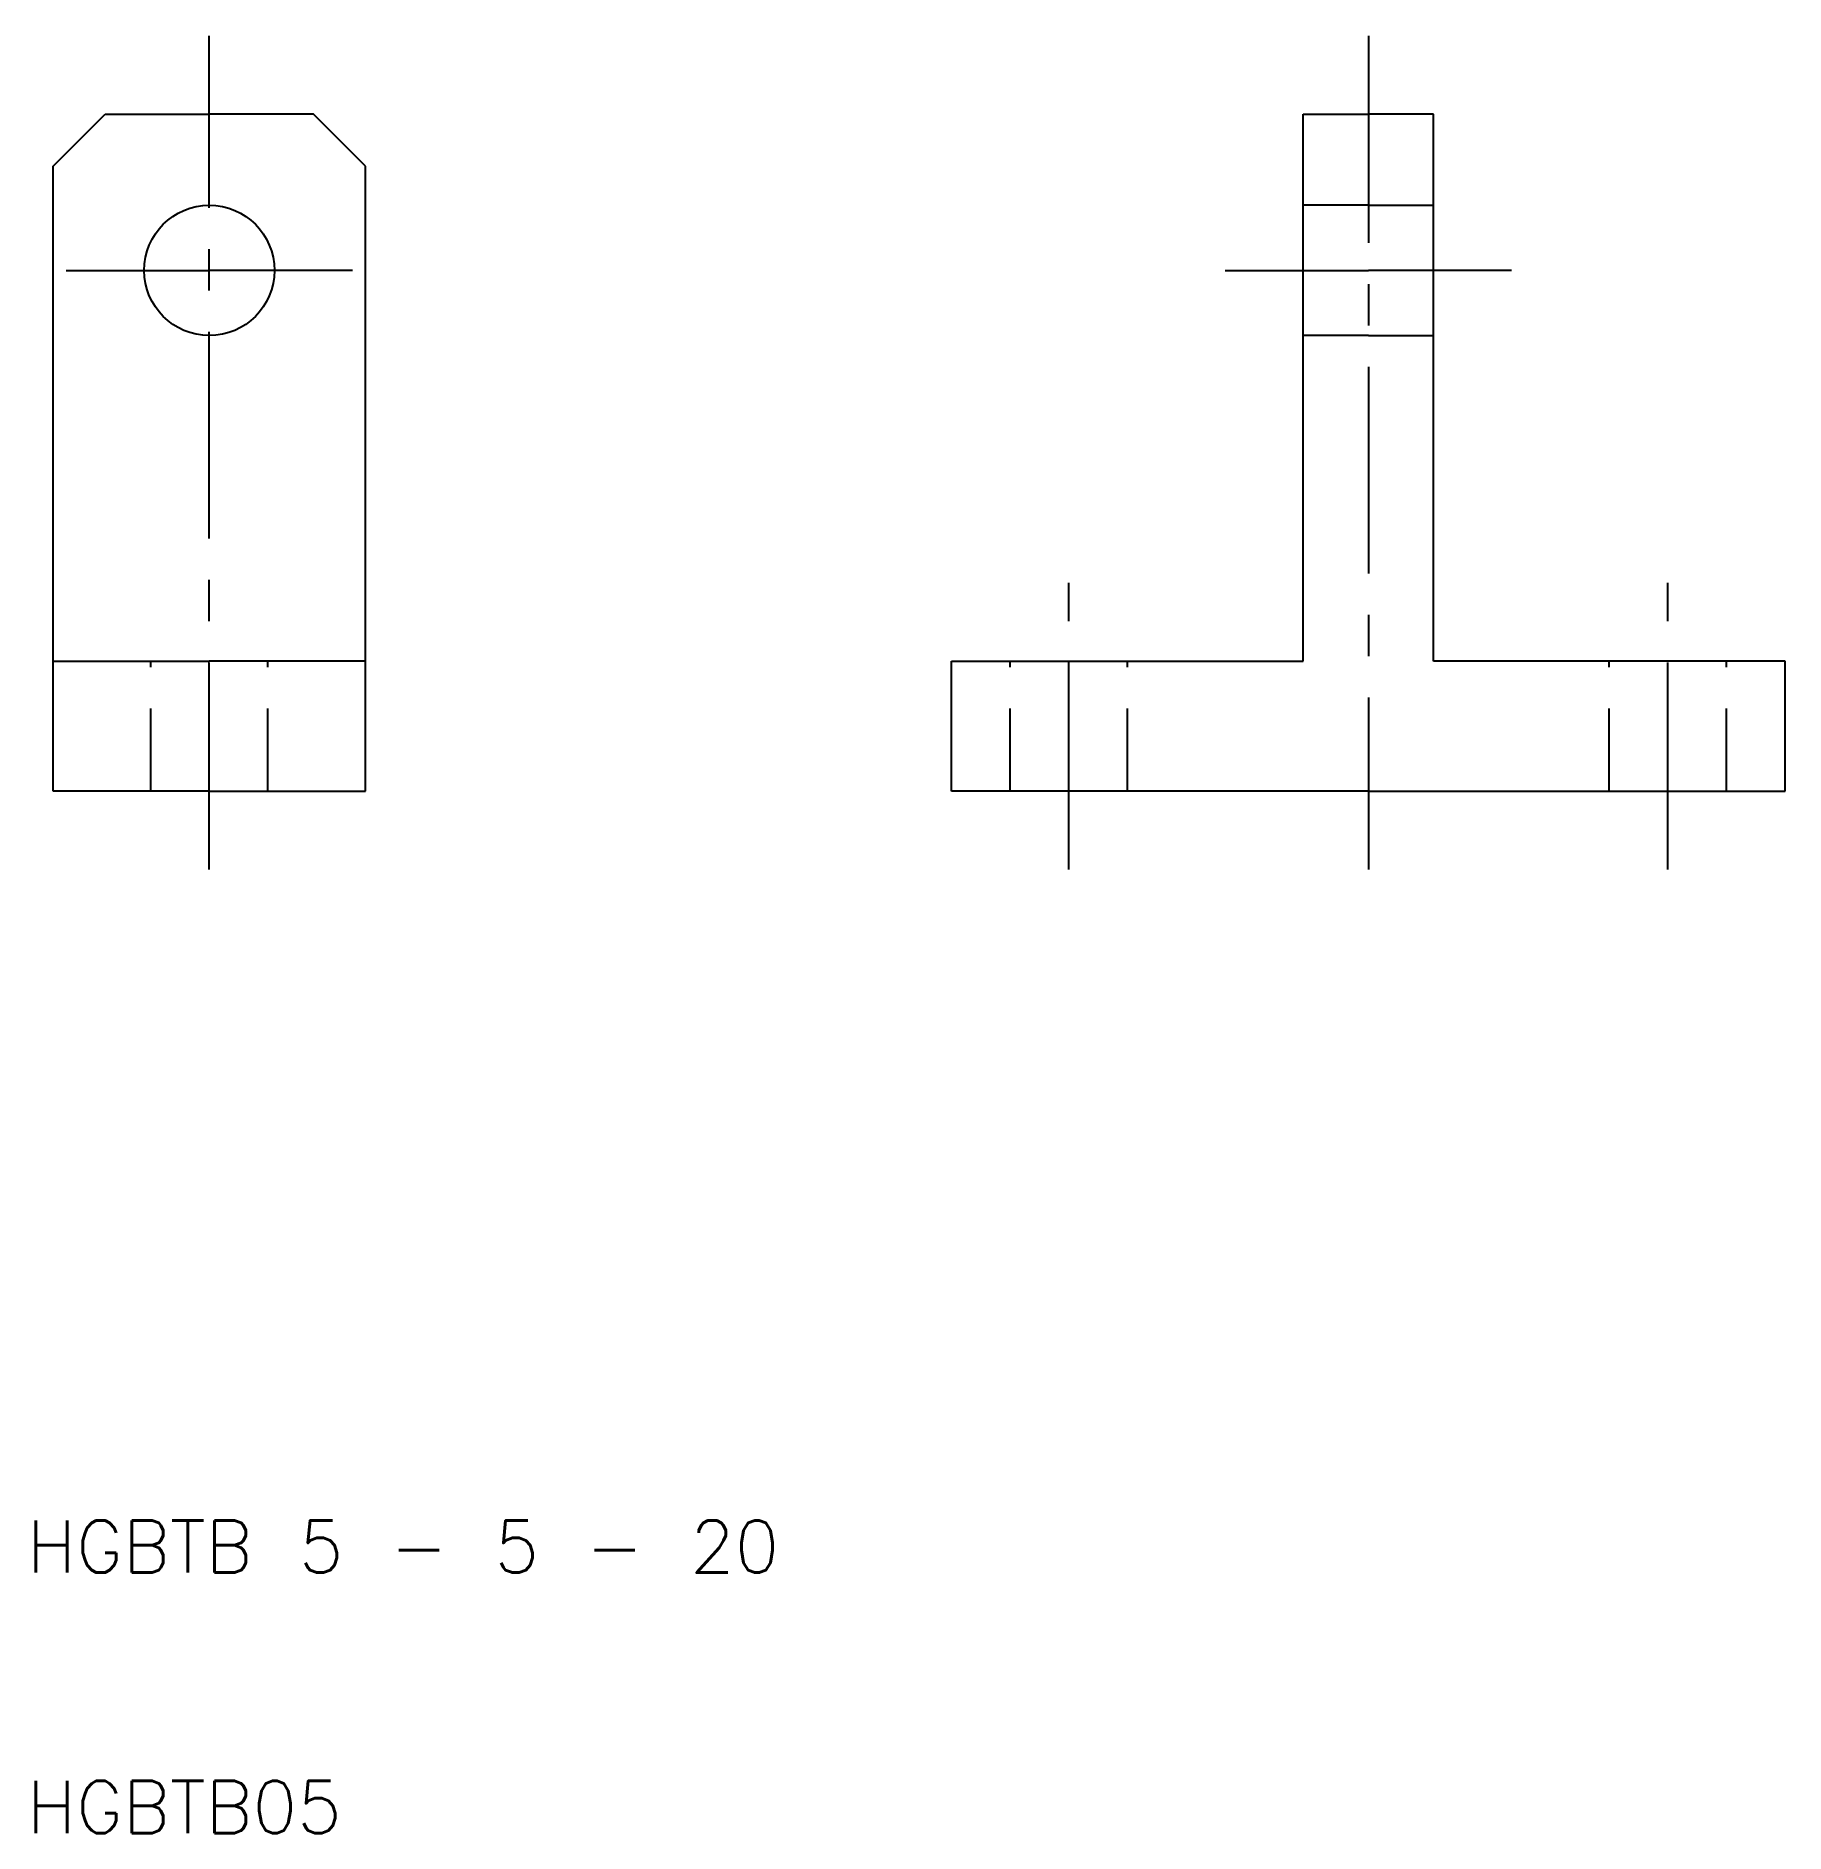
# Model space of a CAD drawing. Extents: x 10.3 to 77.5, y 10 to 79.
import ezdxf

# ---------------------------------------------------------------- set-up
doc = ezdxf.new("R2010")
doc.units = 0
doc.header["$LTSCALE"] = 0.25
doc.linetypes.add('CENTER', pattern=[50.8, 31.75, -6.35, 6.35, -6.35])
doc.linetypes.add('DASHED', pattern=[19.05, 12.7, -6.35])
doc.layers.get('0').update_dxf_attribs({"linetype": 'CONTINUOUS'})
doc.layers.add('CENTER', color=1, linetype='CENTER')
doc.styles.get("Standard").update_dxf_attribs({"font": 'txt.shx', "bigfont": 'extfont.shx'})

msp = doc.modelspace()

# ---------------------------------------------------------------- linework, layer by layer
for p, q in [((11, 74), (13, 76)), ((13, 76), (17, 76)), ((21, 76), (17, 76)), ((23, 74), (21, 76)), ((59, 55), (59, 76)), ((59, 76), (61.5, 76)), ((64, 76), (61.5, 76)), ((64, 55), (64, 76)), ((11, 50), (11, 74)), ((23, 50), (23, 74)), ((11, 55), (17, 55)), ((23, 55), (17, 55)), ((45.5, 55), (59, 55)), ((45.5, 50), (45.5, 55)), ((77.5, 55), (64, 55)), ((77.5, 50), (77.5, 55)), ((17, 50), (11, 50)), ((17, 50), (23, 50)), ((61.5, 50), (45.5, 50)), ((61.5, 50), (77.5, 50))]:
    msp.add_line(p, q)
at = {"color": 3, "linetype": 'DASHED'}
for p, q in [((61.5, 72.5), (59, 72.5)), ((61.5, 72.5), (64, 72.5)), ((61.5, 67.5), (59, 67.5)), ((61.5, 67.5), (64, 67.5)), ((14.75, 50), (14.75, 55)), ((19.25, 50), (19.25, 55)), ((47.75, 50), (47.75, 55)), ((52.25, 50), (52.25, 55)), ((70.75, 50), (70.75, 55)), ((75.25, 50), (75.25, 55))]:
    msp.add_line(p, q, dxfattribs=at)
msp.add_circle((17, 70), 2.5)
at = {"layer": 'CENTER', "color": 1, "linetype": 'CENTER'}
for p, q in [((17, 47), (17, 79)), ((61.5, 79), (61.5, 47)), ((11.5, 70), (17, 70)), ((22.5, 70), (17, 70)), ((56, 70), (61.5, 70)), ((67, 70), (61.5, 70)), ((50, 47), (50, 58)), ((73, 47), (73, 58))]:
    msp.add_line(p, q, dxfattribs=at)

# ---------------------------------------------------------------- texts
for s, p in [('HGBTB 5 - 5 - 20', (10, 20)), ('HGBTB05', (10, 10))]:
    msp.add_text(s, height=2).set_placement(p)

doc.saveas('drawing.dxf')
